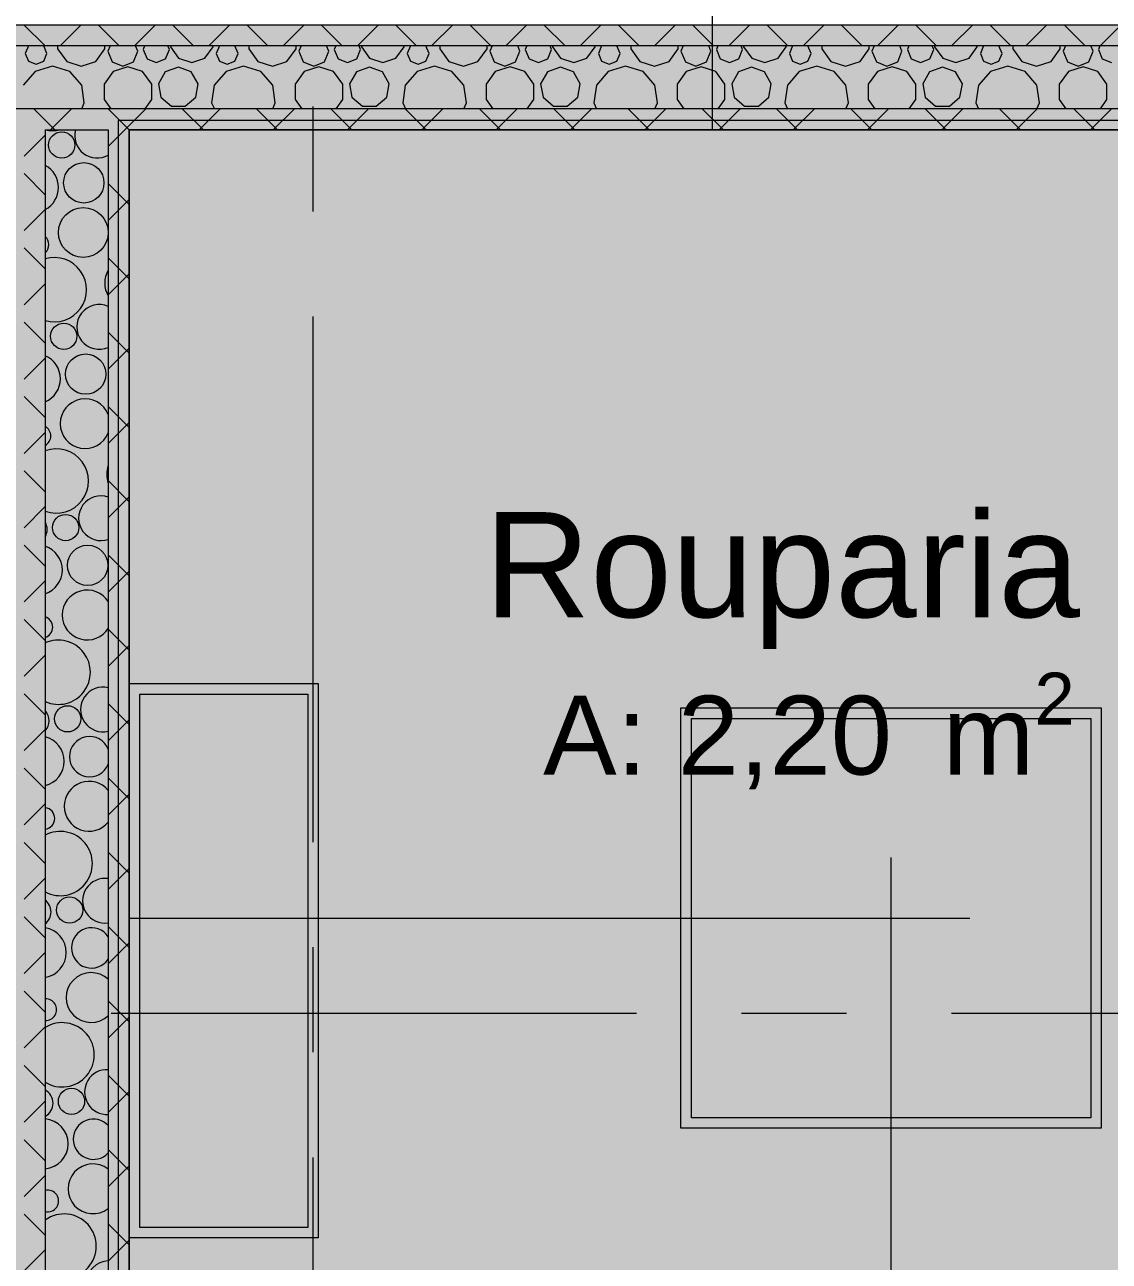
# Model space of a CAD drawing. Header units: metres. Extents: x -77 to -41.1, y -68 to -27.7.
# Drawn here: x -60.413 to -59.381, y -36.08 to -34.904 of the extents above; entities that cross this region are included whole.
import ezdxf

# ---------------------------------------------------------------- set-up
doc = ezdxf.new("R2010")
doc.units = ezdxf.units.M
doc.header["$MEASUREMENT"] = 0
doc.linetypes.add('AStair_dashed', pattern=[1.8, 0.8, -1])
doc.linetypes.add('Dot & Dashed', pattern=[0.6, 0.5, -0.05, 0, -0.05])
for name, color, linetype, lineweight in [('0_Caneta_No__99', 7, 'Continuous', 20), ('FORRO.EXEC_Caneta_No__241', 7, 'Continuous', 13), ('LAJES.EST_Caneta_No__241', 7, 'Continuous', 13), ('LAJES.EST_Caneta_No__96', 252, 'Continuous', 0), ('LUMINOTÉCNICA_Caneta_No__96', 252, 'Continuous', 0), ('PAREDE CONSTRUIR_Caneta_No__241', 7, 'Continuous', 13), ('PAREDE CONSTRUIR_Caneta_No__83', 84, 'Continuous', 0), ('PAREDE CONSTRUIR_Caneta_No__96', 252, 'Continuous', 0), ('Selos de Zona Archicad_Caneta_No__11', 7, 'Continuous', 5)]:
    doc.layers.add(name, color=color, linetype=linetype, lineweight=lineweight)
for name, color, linetype in [('COTAS FORRO.EXEC', 7, 'Continuous'), ('FORRO.EXEC', 7, 'Continuous'), ('LUMINOTÉCNICA', 7, 'Continuous'), ('PAREDE CONSTRUIR', 7, 'Continuous'), ('ZONA', 7, 'Continuous')]:
    doc.layers.add(name, color=color, linetype=linetype)
for name, color, linetype, lineweight, true_color in [('COTAS FORRO.EXEC_Caneta_No__25', 7, 'Continuous', 13, 0x982312), ('LAJES.EST_Caneta_No__18', 7, 'Continuous', 0, 0xdfdfdf), ('LAJES.EST_Caneta_No__254', 7, 'Continuous', 0, 0xd1c9ad), ('LUMINOTÉCNICA_Caneta_No__27', 7, 'Continuous', 0, 0xbd2d17), ('LUMINOTÉCNICA_Caneta_No__46', 7, 'Continuous', 0, 0xbf8f00), ('LUMINOTÉCNICA_Caneta_No__56', 7, 'Continuous', 0, 0xffe495), ('ZONA_Caneta_No__56', 7, 'Continuous', 0, 0xffe495)]:
    doc.layers.add(name, color=color, linetype=linetype, lineweight=lineweight, true_color=true_color)
doc.styles.add('GENERATED_STYLE_1', font='arial.ttf')
doc.dimstyles.new('GENERATED_STYLE__2', dxfattribs={"dimtxt": 0.1, "dimasz": 0.0475, "dimexe": 0.18, "dimexo": 0.1, "dimgap": 0, "dimtad": 1, "dimzin": 0, "dimdsep": 46, "dimtxsty": 'GENERATED_STYLE_1', "dimblk": 'ARROWHEAD_11', "dimblk1": 'ARROWHEAD_11', "dimblk2": 'ARROWHEAD_11', "dimcen": 0.09, "dimclrd": 256, "dimclre": 256, "dimclrt": 256, "dimadec": 0, "dimazin": 0, "dimtfac": 1, "dimtdec": 4, "dimtmove": 0, "dimatfit": 3, "dimfxl": 0, "dimtolj": 1, "dimtzin": 0, "dimarcsym": 0})
pattern_1 = [(45, (0, 0.5), (-0.159099, 0.159099), [0, -0.15, 0, -0.225]), (110, (0.5, 0.5), (0.21143084, 0.07695453), [0, -0.11, 0, -0.19])]
pattern_2 = [(45, (0, 0), (-0.03535534, 0.03535534), []), (135, (0, 0), (0.03535534, 0.03535534), [])]

# ---------------------------------------------------------------- blocks, each defined once
blk = doc.blocks.new('Rouparia_9_14_3', base_point=(-59.6669, -35.4814))
at = {"layer": 'Selos de Zona Archicad_Caneta_No__11', "color": 7, "lineweight": 5, "attachment_point": 2, "style": 'GENERATED_STYLE_1'}
for s, insert, char_height in [('\\A1;{\\pqc;\\pt0,0.55;\\fArial|b0|i0|c0|p0;\\W1.000000;Rouparia\\fArial|b0|i0|c0|p0;\\W1.000000;\\A1{\\H.66x;\\S^  ;}\\fArial|b0|i0|c0|p0;\\W1.000000;\\fArial|b0|i0|c0|p0;\\W1.000000;\\A1{\\H.66x;\\S^  ;}}', (-59.6669, -35.3675), 0.1), ('\\A1;{\\pqc;\\pt0,0.55;\\fArial|b0|i0|c0|p0;\\W1.000000;A: 2,20\\fArial|b0|i0|c0|p0;\\W1.000000;\\A1{\\H.66x;\\S^  ;}\\fArial|b0|i0|c0|p0;\\W1.000000; m\\fArial|b0|i0|c0|p0;\\W1.000000;\\A1{\\H.66x;\\S2^  ;}}', (-59.6669, -35.5203), 0.075)]:
    blk.add_mtext(s, dxfattribs=dict(at, insert=insert, char_height=char_height))
blk = doc.blocks.new('*X63')
at = {"layer": 'PAREDE CONSTRUIR_Caneta_No__96', "color": 252, "linetype": 'Continuous', "lineweight": 0}
for centre, radius in [((-60.3782, -35.0182), 0.0125), ((-60.3572, -35.0542), 0.0192), ((-60.3577, -35.1014), 0.0237), ((-60.3763, -35.2002), 0.0125), ((-60.3554, -35.2362), 0.0192), ((-60.3745, -35.3822), 0.0125), ((-60.3535, -35.4182), 0.0192), ((-60.3726, -35.5642), 0.0125), ((-60.3707, -35.7462), 0.0125), ((-60.3689, -35.9282), 0.0125)]:
    blk.add_circle(centre, radius, dxfattribs=at)
for centre, radius, start, end in [((-60.387, -34.9739), 0.0306, 257.4549, 282.5451), ((-60.3445, -35.0093), 0.0213, 164.7842, 299.7933), ((-60.4052, -35.0586), 0.0239, 298.3874, 61.6126), ((-60.4008, -35.113), 0.0103, 311.7553, 48.2447), ((-60.3852, -35.1559), 0.0306, 253.4253, 106.5747), ((-60.3134, -35.1496), 0.0239, 149.3154, 210.6846), ((-60.3426, -35.1913), 0.0213, 65.8115, 294.1885), ((-60.4034, -35.2406), 0.0239, 293.4353, 66.5647), ((-60.3559, -35.2834), 0.0237, 21.6937, 338.3063), ((-60.3989, -35.295), 0.0103, 299.1196, 60.8804), ((-60.3833, -35.3379), 0.0306, 249.7672, 110.2328), ((-60.3115, -35.3316), 0.0239, 159.6701, 200.3299), ((-60.3408, -35.3733), 0.0213, 71.1793, 288.8207), ((-60.4064, -35.384), 0.0143, 330.6872, 29.3128), ((-60.4015, -35.4226), 0.0239, 288.6626, 71.3374), ((-60.354, -35.4654), 0.0237, 31.7009, 328.2991), ((-60.3971, -35.477), 0.0103, 287.8976, 72.1024), ((-60.3815, -35.5199), 0.0306, 246.0208, 113.9792), ((-60.3389, -35.5553), 0.0213, 76.3804, 283.6196), ((-60.4045, -35.566), 0.0143, 317.9252, 42.0748), ((-60.3997, -35.6046), 0.0239, 284.021, 75.979), ((-60.3517, -35.6002), 0.0192, 22.1536, 337.8464), ((-60.3522, -35.6474), 0.0237, 39.4271, 320.5729), ((-60.3952, -35.659), 0.0103, 277.354, 82.646), ((-60.3796, -35.7019), 0.0306, 242.162, 117.838), ((-60.3371, -35.7373), 0.0213, 81.4691, 278.5309), ((-60.4027, -35.748), 0.0143, 307.7764, 52.2236), ((-60.3978, -35.7866), 0.0239, 279.4716, 80.5284), ((-60.3498, -35.7822), 0.0192, 33.9514, 326.0486), ((-60.3503, -35.8294), 0.0237, 46.0474, 313.9526), ((-60.3934, -35.841), 0.0103, 267.0584, 92.9416), ((-60.3778, -35.8839), 0.0306, 238.1604, 121.8396), ((-60.3352, -35.9193), 0.0213, 86.4907, 273.5093), ((-60.4008, -35.93), 0.0143, 298.8744, 61.1256), ((-60.396, -35.9686), 0.0239, 274.9819, 85.0181), ((-60.348, -35.9642), 0.0192, 42.8744, 317.1256), ((-60.3485, -36.0114), 0.0237, 51.9978, 308.0022), ((-60.3915, -36.023), 0.0103, 256.6655, 103.3345), ((-60.3759, -36.0659), 0.0306, 233.9768, 126.0232), ((-60.3333, -36.1013), 0.0213, 91.4854, 268.5146)]:
    blk.add_arc(centre, radius, start, end, dxfattribs=at)
blk = doc.blocks.new('*X122')
at = {"layer": 'PAREDE CONSTRUIR_Caneta_No__96', "color": 252, "linetype": 'Continuous', "lineweight": 0}
for p, q in [((-60.41, -34.9238), (-60.413, -34.9311)), ((-60.413, -34.9311), (-60.4099, -34.9384)), ((-60.3923, -34.9311), (-60.3953, -34.9238)), ((-60.3953, -34.9384), (-60.3923, -34.9311)), ((-60.3821, -34.9238), (-60.3821, -34.9267)), ((-60.3821, -34.9267), (-60.3735, -34.9386)), ((-60.3457, -34.9386), (-60.3371, -34.9267)), ((-60.3371, -34.9267), (-60.3371, -34.9238)), ((-60.3322, -34.9238), (-60.3344, -34.929)), ((-60.3344, -34.929), (-60.3302, -34.9391)), ((-60.31, -34.9391), (-60.3058, -34.929)), ((-60.3058, -34.929), (-60.3079, -34.9238)), ((-60.2993, -34.9238), (-60.3007, -34.9272)), ((-60.3007, -34.9272), (-60.297, -34.9361)), ((-60.2793, -34.9361), (-60.2756, -34.9272)), ((-60.2756, -34.9272), (-60.2771, -34.9238)), ((-60.2747, -34.9238), (-60.2747, -34.9249)), ((-60.2747, -34.9249), (-60.267, -34.9356)), ((-60.242, -34.9356), (-60.2342, -34.9249)), ((-60.2342, -34.9249), (-60.2342, -34.9238)), ((-60.2281, -34.9238), (-60.2311, -34.9311)), ((-60.2311, -34.9311), (-60.2281, -34.9384)), ((-60.2104, -34.9311), (-60.2135, -34.9238)), ((-60.2135, -34.9384), (-60.2104, -34.9311)), ((-60.2002, -34.9238), (-60.2002, -34.9267)), ((-60.2002, -34.9267), (-60.1916, -34.9386)), ((-60.1638, -34.9386), (-60.1552, -34.9267)), ((-60.1552, -34.9267), (-60.1552, -34.9238)), ((-60.1503, -34.9238), (-60.1525, -34.929)), ((-60.1525, -34.929), (-60.1483, -34.9391)), ((-60.1281, -34.9391), (-60.1239, -34.929)), ((-60.1239, -34.929), (-60.1261, -34.9238)), ((-60.1174, -34.9238), (-60.1188, -34.9272)), ((-60.1188, -34.9272), (-60.1152, -34.9361)), ((-60.0974, -34.9361), (-60.0938, -34.9272)), ((-60.0938, -34.9272), (-60.0952, -34.9238)), ((-60.0929, -34.9238), (-60.0929, -34.9249)), ((-60.0929, -34.9249), (-60.0851, -34.9356)), ((-60.0601, -34.9356), (-60.0524, -34.9249)), ((-60.0524, -34.9249), (-60.0524, -34.9238)), ((-60.0462, -34.9238), (-60.0493, -34.9311)), ((-60.0493, -34.9311), (-60.0462, -34.9384)), ((-60.0286, -34.9311), (-60.0316, -34.9238)), ((-60.0316, -34.9384), (-60.0286, -34.9311)), ((-60.0184, -34.9238), (-60.0184, -34.9267)), ((-60.0184, -34.9267), (-60.0098, -34.9386)), ((-59.982, -34.9386), (-59.9734, -34.9267)), ((-59.9734, -34.9267), (-59.9734, -34.9238)), ((-59.9685, -34.9238), (-59.9707, -34.929)), ((-59.9707, -34.929), (-59.9665, -34.9391)), ((-59.9463, -34.9391), (-59.9421, -34.929)), ((-59.9421, -34.929), (-59.9442, -34.9238)), ((-59.9356, -34.9238), (-59.937, -34.9272)), ((-59.937, -34.9272), (-59.9333, -34.9361)), ((-59.9156, -34.9361), (-59.9119, -34.9272)), ((-59.9119, -34.9272), (-59.9133, -34.9238)), ((-59.911, -34.9238), (-59.911, -34.9249)), ((-59.911, -34.9249), (-59.9033, -34.9356)), ((-59.8783, -34.9356), (-59.8705, -34.9249)), ((-59.8705, -34.9249), (-59.8705, -34.9238)), ((-59.8644, -34.9238), (-59.8674, -34.9311)), ((-59.8674, -34.9311), (-59.8644, -34.9384)), ((-59.8467, -34.9311), (-59.8498, -34.9238)), ((-59.8498, -34.9384), (-59.8467, -34.9311)), ((-59.8365, -34.9238), (-59.8365, -34.9267)), ((-59.8365, -34.9267), (-59.8279, -34.9386)), ((-59.8001, -34.9386), (-59.7915, -34.9267)), ((-59.7915, -34.9267), (-59.7915, -34.9238)), ((-59.7866, -34.9238), (-59.7888, -34.929)), ((-59.7888, -34.929), (-59.7846, -34.9391)), ((-59.7644, -34.9391), (-59.7602, -34.929)), ((-59.7602, -34.929), (-59.7624, -34.9238)), ((-59.7537, -34.9238), (-59.7551, -34.9272)), ((-59.7551, -34.9272), (-59.7515, -34.9361)), ((-59.7337, -34.9361), (-59.7301, -34.9272)), ((-59.7301, -34.9272), (-59.7315, -34.9238)), ((-59.7291, -34.9238), (-59.7291, -34.9249)), ((-59.7291, -34.9249), (-59.7214, -34.9356)), ((-59.6964, -34.9356), (-59.6887, -34.9249)), ((-59.6887, -34.9249), (-59.6887, -34.9238)), ((-59.6825, -34.9238), (-59.6856, -34.9311)), ((-59.6856, -34.9311), (-59.6825, -34.9384)), ((-59.6649, -34.9311), (-59.6679, -34.9238)), ((-59.6679, -34.9384), (-59.6649, -34.9311)), ((-59.6547, -34.9238), (-59.6547, -34.9267)), ((-59.6547, -34.9267), (-59.6461, -34.9386)), ((-59.6183, -34.9386), (-59.6097, -34.9267)), ((-59.6097, -34.9267), (-59.6097, -34.9238)), ((-59.6048, -34.9238), (-59.607, -34.929)), ((-59.607, -34.929), (-59.6028, -34.9391)), ((-59.5825, -34.9391), (-59.5784, -34.929)), ((-59.5784, -34.929), (-59.5805, -34.9238)), ((-59.5719, -34.9238), (-59.5733, -34.9272)), ((-59.5733, -34.9272), (-59.5696, -34.9361)), ((-59.5519, -34.9361), (-59.5482, -34.9272)), ((-59.5482, -34.9272), (-59.5496, -34.9238)), ((-59.5473, -34.9238), (-59.5473, -34.9249)), ((-59.5473, -34.9249), (-59.5396, -34.9356)), ((-59.5146, -34.9356), (-59.5068, -34.9249)), ((-59.5068, -34.9249), (-59.5068, -34.9238)), ((-59.5007, -34.9238), (-59.5037, -34.9311)), ((-59.5037, -34.9311), (-59.5007, -34.9384)), ((-59.483, -34.9311), (-59.4861, -34.9238)), ((-59.4861, -34.9384), (-59.483, -34.9311)), ((-59.4728, -34.9238), (-59.4728, -34.9267)), ((-59.4728, -34.9267), (-59.4642, -34.9386)), ((-59.4364, -34.9386), (-59.4278, -34.9267)), ((-59.4278, -34.9267), (-59.4278, -34.9238)), ((-59.4229, -34.9238), (-59.4251, -34.929)), ((-59.4251, -34.929), (-59.4209, -34.9391)), ((-59.4007, -34.9391), (-59.3965, -34.929)), ((-59.3965, -34.929), (-59.3987, -34.9238)), ((-59.39, -34.9238), (-59.3914, -34.9272)), ((-59.3914, -34.9272), (-59.3878, -34.9361)), ((-60.4099, -34.9384), (-60.4026, -34.9414)), ((-60.387, -34.9433), (-60.4036, -34.9481)), ((-60.4026, -34.9414), (-60.3953, -34.9384)), ((-60.3705, -34.9481), (-60.387, -34.9433)), ((-60.3735, -34.9386), (-60.3596, -34.9431)), ((-60.3596, -34.9431), (-60.3457, -34.9386)), ((-60.3302, -34.9391), (-60.3201, -34.9433)), ((-60.3152, -34.9438), (-60.3293, -34.9484)), ((-60.3201, -34.9433), (-60.31, -34.9391)), ((-60.3012, -34.9484), (-60.3152, -34.9438)), ((-60.297, -34.9361), (-60.2882, -34.9397)), ((-60.2882, -34.9397), (-60.2793, -34.9361)), ((-60.2672, -34.9441), (-60.2796, -34.9486)), ((-60.2549, -34.9486), (-60.2672, -34.9441)), ((-60.267, -34.9356), (-60.2545, -34.9396)), ((-60.2545, -34.9396), (-60.242, -34.9356)), ((-60.2281, -34.9384), (-60.2208, -34.9414)), ((-60.2052, -34.9433), (-60.2217, -34.9481)), ((-60.2208, -34.9414), (-60.2135, -34.9384)), ((-60.1886, -34.9481), (-60.2052, -34.9433)), ((-60.1916, -34.9386), (-60.1777, -34.9431)), ((-60.1777, -34.9431), (-60.1638, -34.9386)), ((-60.1483, -34.9391), (-60.1382, -34.9433)), ((-60.1334, -34.9438), (-60.1474, -34.9484)), ((-60.1382, -34.9433), (-60.1281, -34.9391)), ((-60.1194, -34.9484), (-60.1334, -34.9438)), ((-60.1152, -34.9361), (-60.1063, -34.9397)), ((-60.1063, -34.9397), (-60.0974, -34.9361)), ((-60.0854, -34.9441), (-60.0977, -34.9486)), ((-60.073, -34.9486), (-60.0854, -34.9441)), ((-60.0851, -34.9356), (-60.0726, -34.9396)), ((-60.0726, -34.9396), (-60.0601, -34.9356)), ((-60.0462, -34.9384), (-60.0389, -34.9414)), ((-60.0233, -34.9433), (-60.0399, -34.9481)), ((-60.0389, -34.9414), (-60.0316, -34.9384)), ((-60.0068, -34.9481), (-60.0233, -34.9433)), ((-60.0098, -34.9386), (-59.9959, -34.9431)), ((-59.9959, -34.9431), (-59.982, -34.9386)), ((-59.9665, -34.9391), (-59.9564, -34.9433)), ((-59.9515, -34.9438), (-59.9656, -34.9484)), ((-59.9564, -34.9433), (-59.9463, -34.9391)), ((-59.9375, -34.9484), (-59.9515, -34.9438)), ((-59.9333, -34.9361), (-59.9245, -34.9397)), ((-59.9245, -34.9397), (-59.9156, -34.9361)), ((-59.9035, -34.9441), (-59.9158, -34.9486)), ((-59.8912, -34.9486), (-59.9035, -34.9441)), ((-59.9033, -34.9356), (-59.8908, -34.9396)), ((-59.8908, -34.9396), (-59.8783, -34.9356)), ((-59.8644, -34.9384), (-59.8571, -34.9414)), ((-59.8415, -34.9433), (-59.858, -34.9481)), ((-59.8571, -34.9414), (-59.8498, -34.9384)), ((-59.8249, -34.9481), (-59.8415, -34.9433)), ((-59.8279, -34.9386), (-59.814, -34.9431)), ((-59.814, -34.9431), (-59.8001, -34.9386)), ((-59.7846, -34.9391), (-59.7745, -34.9433)), ((-59.7697, -34.9438), (-59.7837, -34.9484)), ((-59.7745, -34.9433), (-59.7644, -34.9391)), ((-59.7557, -34.9484), (-59.7697, -34.9438)), ((-59.7515, -34.9361), (-59.7426, -34.9397)), ((-59.7426, -34.9397), (-59.7337, -34.9361)), ((-59.7217, -34.9441), (-59.734, -34.9486)), ((-59.7093, -34.9486), (-59.7217, -34.9441)), ((-59.7214, -34.9356), (-59.7089, -34.9396)), ((-59.7089, -34.9396), (-59.6964, -34.9356)), ((-59.6825, -34.9384), (-59.6752, -34.9414)), ((-59.6596, -34.9433), (-59.6762, -34.9481)), ((-59.6752, -34.9414), (-59.6679, -34.9384)), ((-59.6431, -34.9481), (-59.6596, -34.9433)), ((-59.6461, -34.9386), (-59.6322, -34.9431)), ((-59.6322, -34.9431), (-59.6183, -34.9386)), ((-59.6028, -34.9391), (-59.5927, -34.9433)), ((-59.5878, -34.9438), (-59.6018, -34.9484)), ((-59.5927, -34.9433), (-59.5825, -34.9391)), ((-59.5738, -34.9484), (-59.5878, -34.9438)), ((-59.5696, -34.9361), (-59.5607, -34.9397)), ((-59.5607, -34.9397), (-59.5519, -34.9361)), ((-59.5398, -34.9441), (-59.5521, -34.9486)), ((-59.5275, -34.9486), (-59.5398, -34.9441)), ((-59.5396, -34.9356), (-59.5271, -34.9396)), ((-59.5271, -34.9396), (-59.5146, -34.9356)), ((-59.5007, -34.9384), (-59.4934, -34.9414)), ((-59.4778, -34.9433), (-59.4943, -34.9481)), ((-59.4934, -34.9414), (-59.4861, -34.9384)), ((-59.4612, -34.9481), (-59.4778, -34.9433)), ((-59.4642, -34.9386), (-59.4503, -34.9431)), ((-59.4503, -34.9431), (-59.4364, -34.9386)), ((-59.4209, -34.9391), (-59.4108, -34.9433)), ((-59.406, -34.9438), (-59.42, -34.9484)), ((-59.4108, -34.9433), (-59.4007, -34.9391)), ((-59.392, -34.9484), (-59.406, -34.9438)), ((-59.3878, -34.9361), (-59.3789, -34.9397)), ((-60.4036, -34.9481), (-60.4149, -34.9612)), ((-60.3592, -34.9612), (-60.3705, -34.9481)), ((-60.3293, -34.9484), (-60.3379, -34.9603)), ((-60.2926, -34.9603), (-60.3012, -34.9484)), ((-60.2796, -34.9486), (-60.2861, -34.9599)), ((-60.2483, -34.9599), (-60.2549, -34.9486)), ((-60.2217, -34.9481), (-60.233, -34.9612)), ((-60.1773, -34.9612), (-60.1886, -34.9481)), ((-60.1474, -34.9484), (-60.1561, -34.9603)), ((-60.1107, -34.9603), (-60.1194, -34.9484)), ((-60.0977, -34.9486), (-60.1043, -34.9599)), ((-60.0665, -34.9599), (-60.073, -34.9486)), ((-60.0399, -34.9481), (-60.0512, -34.9612)), ((-59.9955, -34.9612), (-60.0068, -34.9481)), ((-59.9656, -34.9484), (-59.9742, -34.9603)), ((-59.9288, -34.9603), (-59.9375, -34.9484)), ((-59.9158, -34.9486), (-59.9224, -34.9599)), ((-59.8846, -34.9599), (-59.8912, -34.9486)), ((-59.858, -34.9481), (-59.8693, -34.9612)), ((-59.8136, -34.9612), (-59.8249, -34.9481)), ((-59.7837, -34.9484), (-59.7924, -34.9603)), ((-59.747, -34.9603), (-59.7557, -34.9484)), ((-59.734, -34.9486), (-59.7405, -34.9599)), ((-59.7028, -34.9599), (-59.7093, -34.9486)), ((-59.6762, -34.9481), (-59.6874, -34.9612)), ((-59.6318, -34.9612), (-59.6431, -34.9481)), ((-59.6018, -34.9484), (-59.6105, -34.9603)), ((-59.5651, -34.9603), (-59.5738, -34.9484)), ((-59.5521, -34.9486), (-59.5587, -34.9599)), ((-59.5209, -34.9599), (-59.5275, -34.9486)), ((-59.4943, -34.9481), (-59.5056, -34.9612)), ((-59.4499, -34.9612), (-59.4612, -34.9481)), ((-59.42, -34.9484), (-59.4287, -34.9603)), ((-59.3833, -34.9603), (-59.392, -34.9484)), ((-60.3567, -34.9782), (-60.3592, -34.9612)), ((-60.3379, -34.9603), (-60.3379, -34.975)), ((-60.2926, -34.975), (-60.2926, -34.9603)), ((-60.2861, -34.9599), (-60.2838, -34.9728)), ((-60.2506, -34.9728), (-60.2483, -34.9599)), ((-60.233, -34.9612), (-60.2355, -34.9782)), ((-60.1749, -34.9782), (-60.1773, -34.9612)), ((-60.1561, -34.9603), (-60.1561, -34.975)), ((-60.1107, -34.975), (-60.1107, -34.9603)), ((-60.1043, -34.9599), (-60.102, -34.9728)), ((-60.0688, -34.9728), (-60.0665, -34.9599)), ((-60.0512, -34.9612), (-60.0536, -34.9782)), ((-59.993, -34.9782), (-59.9955, -34.9612)), ((-59.9742, -34.9603), (-59.9742, -34.975)), ((-59.9288, -34.975), (-59.9288, -34.9603)), ((-59.9224, -34.9599), (-59.9201, -34.9728)), ((-59.8869, -34.9728), (-59.8846, -34.9599)), ((-59.8693, -34.9612), (-59.8718, -34.9782)), ((-59.8112, -34.9782), (-59.8136, -34.9612)), ((-59.7924, -34.9603), (-59.7924, -34.975)), ((-59.747, -34.975), (-59.747, -34.9603)), ((-59.7405, -34.9599), (-59.7383, -34.9728)), ((-59.7051, -34.9728), (-59.7028, -34.9599)), ((-59.6874, -34.9612), (-59.6899, -34.9782)), ((-59.6293, -34.9782), (-59.6318, -34.9612)), ((-59.6105, -34.9603), (-59.6105, -34.975)), ((-59.5651, -34.975), (-59.5651, -34.9603)), ((-59.5587, -34.9599), (-59.5564, -34.9728)), ((-59.5232, -34.9728), (-59.5209, -34.9599)), ((-59.5056, -34.9612), (-59.508, -34.9782)), ((-59.4475, -34.9782), (-59.4499, -34.9612)), ((-59.4287, -34.9603), (-59.4287, -34.975)), ((-59.3833, -34.975), (-59.3833, -34.9603)), ((-60.3592, -34.9838), (-60.3567, -34.9782)), ((-60.3379, -34.975), (-60.3316, -34.9838)), ((-60.2989, -34.9838), (-60.2926, -34.975)), ((-60.2838, -34.9728), (-60.2738, -34.9813)), ((-60.2607, -34.9813), (-60.2506, -34.9728)), ((-60.2355, -34.9782), (-60.2329, -34.9838)), ((-60.1774, -34.9838), (-60.1749, -34.9782)), ((-60.1561, -34.975), (-60.1497, -34.9838)), ((-60.117, -34.9838), (-60.1107, -34.975)), ((-60.102, -34.9728), (-60.0919, -34.9813)), ((-60.0788, -34.9813), (-60.0688, -34.9728)), ((-60.0536, -34.9782), (-60.0511, -34.9838)), ((-59.9955, -34.9838), (-59.993, -34.9782)), ((-59.9742, -34.975), (-59.9679, -34.9838)), ((-59.9352, -34.9838), (-59.9288, -34.975)), ((-59.9201, -34.9728), (-59.9101, -34.9813)), ((-59.897, -34.9813), (-59.8869, -34.9728)), ((-59.8718, -34.9782), (-59.8692, -34.9838)), ((-59.8137, -34.9838), (-59.8112, -34.9782)), ((-59.7924, -34.975), (-59.786, -34.9838)), ((-59.7533, -34.9838), (-59.747, -34.975)), ((-59.7383, -34.9728), (-59.7282, -34.9813)), ((-59.7151, -34.9813), (-59.7051, -34.9728)), ((-59.6899, -34.9782), (-59.6874, -34.9838)), ((-59.6318, -34.9838), (-59.6293, -34.9782)), ((-59.6105, -34.975), (-59.6042, -34.9838)), ((-59.5715, -34.9838), (-59.5651, -34.975)), ((-59.5564, -34.9728), (-59.5464, -34.9813)), ((-59.5332, -34.9813), (-59.5232, -34.9728)), ((-59.508, -34.9782), (-59.5055, -34.9838)), ((-59.45, -34.9838), (-59.4475, -34.9782)), ((-59.4287, -34.975), (-59.4223, -34.9838)), ((-59.3896, -34.9838), (-59.3833, -34.975)), ((-60.2738, -34.9813), (-60.2607, -34.9813)), ((-60.0919, -34.9813), (-60.0788, -34.9813)), ((-59.9101, -34.9813), (-59.897, -34.9813)), ((-59.7282, -34.9813), (-59.7151, -34.9813)), ((-59.5464, -34.9813), (-59.5332, -34.9813))]:
    blk.add_line(p, q, dxfattribs=at)
blk = doc.blocks.new('*D264')
at = {"layer": 'COTAS FORRO.EXEC_Caneta_No__25', "linetype": 'Continuous', "lineweight": 13, "true_color": 0x982312}
for points in [[(-59.0305, -35.0038), (-59.0295, -35.0085), (-59.0268, -35.0126), (-59.0228, -35.0153), (-59.018, -35.0163), (-59.0132, -35.0153), (-59.0091, -35.0126), (-59.0064, -35.0085), (-59.0055, -35.0038), (-59.0064, -34.999), (-59.0091, -34.9949), (-59.0132, -34.9922), (-59.018, -34.9913), (-59.0228, -34.9922), (-59.0268, -34.9949), (-59.0295, -34.999)], [(-59.0305, -35.7538), (-59.0295, -35.7585), (-59.0268, -35.7626), (-59.0228, -35.7653), (-59.018, -35.7663), (-59.0132, -35.7653), (-59.0091, -35.7626), (-59.0064, -35.7585), (-59.0055, -35.7538), (-59.0064, -35.749), (-59.0091, -35.7449), (-59.0132, -35.7422), (-59.018, -35.7413), (-59.0228, -35.7422), (-59.0268, -35.7449), (-59.0295, -35.749)]]:
    blk.add_hatch(color=24, dxfattribs=at).paths.add_polyline_path(points)
at = {"layer": 'COTAS FORRO.EXEC_Caneta_No__25', "color": 24, "linetype": 'Continuous', "lineweight": 13, "true_color": 0x982312}
for p, q in [((-59.018, -34.9913), (-59.018, -34.9788)), ((-59.0305, -35.0038), (-59.118, -35.0038)), ((-58.9711, -35.0038), (-59.0055, -35.0038)), ((-59.018, -35.7413), (-59.018, -35.0163)), ((-59.0305, -35.7538), (-59.118, -35.7538)), ((-58.9711, -35.7538), (-59.0055, -35.7538))]:
    blk.add_line(p, q, dxfattribs=at)
for centre in [(-59.018, -35.0038), (-59.018, -35.7538)]:
    blk.add_circle(centre, 0.0125, dxfattribs=at)
at = {"layer": 'COTAS FORRO.EXEC_Caneta_No__25', "color": 24, "lineweight": 13, "true_color": 0x982312, "insert": (-59.038, -35.5122), "char_height": 0.1, "attachment_point": 7, "rotation": 90, "style": 'GENERATED_STYLE_1'}
blk.add_mtext('\\A1;{\\pql;\\fArial|b0|i0|c0|p0;\\W1.000000;0,75}', dxfattribs=at)
blk = doc.blocks.new('ARROWHEAD_11')
at = {"color": 0, "linetype": 'Continuous', "lineweight": 0}
blk.add_line((0, 0), (-1, 0), dxfattribs=at)
at = {"color": 0, "linetype": 'Continuous', "lineweight": 0, "const_width": 0.25, "flags": 128}
blk.add_lwpolyline([(-0.125, 0, 1), (0.125, 0, 1)], format="xyb", close=True, dxfattribs=at)
blk = doc.blocks.new('Fluorescent Lamp 26')
at = {"layer": 'LUMINOTÉCNICA_Caneta_No__27', "linetype": 'Continuous', "lineweight": 0, "true_color": 0xedc9c4}
blk.add_hatch(color=254, dxfattribs=at).paths.add_polyline_path([(0, 0), (0.4, 0), (0.4, 0.4), (0, 0.4)])
at = {"layer": 'LUMINOTÉCNICA_Caneta_No__27', "color": 22, "linetype": 'Continuous', "lineweight": 0, "true_color": 0xbd2d17}
for p, q in [((0.4, 0.4), (0, 0.4)), ((0, 0.4), (0, 0)), ((0.39, 0.39), (0.01, 0.39)), ((0.01, 0.39), (0.01, 0.01)), ((0.39, 0.01), (0.39, 0.39)), ((0.4, 0), (0.4, 0.4)), ((0, 0), (0.4, 0)), ((0.01, 0.01), (0.39, 0.01))]:
    blk.add_line(p, q, dxfattribs=at)
blk = doc.blocks.new('Fluorescent Lamp 26_6')
at = {"layer": 'LUMINOTÉCNICA_Caneta_No__56', "linetype": 'Continuous', "lineweight": 0, "true_color": 0xfef7e3}
blk.add_hatch(color=7, dxfattribs=at).paths.add_polyline_path([(0, 0), (0.5275, 0), (0.5275, 0.1799), (0, 0.1799)])
at = {"layer": 'LUMINOTÉCNICA_Caneta_No__46', "color": 42, "linetype": 'Continuous', "lineweight": 0, "true_color": 0xbf8f00}
for p, q in [((0.5275, 0.1799), (0, 0.1799)), ((0, 0.1799), (0, 0)), ((0.5275, 0), (0.5275, 0.1799)), ((0.5175, 0.1699), (0.01, 0.1699)), ((0.01, 0.1699), (0.01, 0.01)), ((0.5175, 0.01), (0.5175, 0.1699)), ((0, 0), (0.5275, 0)), ((0.01, 0.01), (0.5175, 0.01))]:
    blk.add_line(p, q, dxfattribs=at)

msp = doc.modelspace()

# ---------------------------------------------------------------- hatches: boundary and pattern name
at = {"layer": 'FORRO.EXEC', "linetype": 'Continuous', "lineweight": 0, "true_color": 0xfbfbfb}
msp.add_hatch(color=7, dxfattribs=at).paths.add_polyline_path([(-60.3139, -36.5038), (-58.8637, -36.5038), (-58.8637, -35.0038), (-60.3139, -35.0038)])
at = {"layer": 'LAJES.EST_Caneta_No__18', "linetype": 'Continuous', "lineweight": 0, "true_color": 0xdfdfdf}
h = msp.add_hatch(dxfattribs=at)
h.set_pattern_fill('Piso_Externo__0003', color=254, style=0, pattern_type=2)
h.set_pattern_definition([(45, (0, 0.6), (-0.1909188, 0.1909188), [0, -0.18, 0, -0.27]), (110, (0.6, 0.6), (0.253717, 0.09234544), [0, -0.132, 0, -0.228])])
h.paths.add_polyline_path([(-76.514, -65.1016), (-73.814, -65.1016, -0.414214), (-75.814, -67.1016), (-66.814, -67.1016, -0.414214), (-68.814, -65.1016), (-68.814, -62.301), (-68.814, -45.4002, -0.414214), (-66.514, -43.1002), (-65.914, -43.1002), (-65.914, -42.3002), (-66.514, -42.3002), (-66.514, -38.2041), (-65.114, -38.2041), (-65.114, -36.7038), (-66.514, -36.7038), (-66.514, -32.5997), (-65.114, -32.5997), (-56.714, -32.5997), (-53.814, -32.5997), (-44.014, -32.5997), (-44.014, -42.3002), (-53.814, -42.3002), (-53.814, -47.1002), (-44.014, -47.1002), (-44.014, -50.8516), (-45.6136, -50.8516), (-45.6136, -52.3506), (-44.014, -52.3506), (-44.014, -60.3006), (-48.9163, -60.3006), (-48.9163, -61.1006), (-44.3609, -61.1006), (-44.3609, -67.1016), (-44.014, -67.1016), (-41.514, -67.1016), (-41.514, -28.1016), (-41.714, -28.1016), (-41.714, -60.3006), (-43.014, -60.3006), (-43.014, -30.0016), (-66.514, -30.0016), (-66.514, -28.1016), (-76.514, -28.1016)])
h.paths.add_polyline_path([(-73.814, -45.1016), (-76.314, -45.1016), (-76.314, -43.0892), (-75.7984, -43.0908, -0.414214), (-73.8139, -45.0876)], flags=0)
h.paths.add_polyline_path([(-73.814, -45.5846, -0.009328), (-73.814, -45.6604)], flags=0)
h.paths.add_polyline_path([(-52.814, -46.3002), (-52.814, -43.1002), (-44.014, -43.1002), (-44.014, -46.3002)], flags=0)
h.paths.add_polyline_path([(-67.714, -34.1), (-76.314, -34.1), (-76.314, -32.5997), (-67.714, -32.5997)], flags=0)
at = {"layer": 'LAJES.EST_Caneta_No__254', "linetype": 'Continuous', "lineweight": 0, "true_color": 0xd1c9ad}
h = msp.add_hatch(dxfattribs=at)
h.set_pattern_fill('Haie_OD_0003', color=9, style=0, pattern_type=2)
h.set_pattern_definition(pattern_1)
h.paths.add_polyline_path([(-65.114, -47.1002), (-66.514, -47.1002), (-66.514, -60.3006), (-56.514, -60.3006), (-44.014, -60.3006), (-44.014, -56.6006), (-50.5957, -56.6006), (-50.5957, -54.2479), (-52.6157, -54.2479), (-52.6157, -52.5506), (-50.5957, -52.5506), (-45.6136, -52.5506), (-45.6136, -50.8516), (-44.014, -50.8516), (-44.014, -47.1002), (-53.814, -47.1002), (-53.814, -42.3002), (-44.014, -42.3002), (-44.014, -37.1002), (-51.174, -37.1002), (-51.174, -32.5997), (-53.814, -32.5997), (-56.714, -32.5997), (-58.7637, -32.5997), (-58.7637, -34.9038), (-63.464, -34.9038), (-63.464, -36.5038), (-65.114, -36.5038), (-65.114, -38.4037), (-63.464, -38.4037), (-63.464, -42.1002), (-65.114, -42.1002), (-65.114, -42.3002)])
h.paths.add_polyline_path([(-60.5596, -42.1002), (-60.5596, -38.4037), (-58.8637, -38.4037), (-58.8637, -42.1002)], flags=0)
h.paths.add_polyline_path([(-59.064, -48.7001), (-59.064, -47.3002), (-56.714, -47.3002), (-56.714, -48.7001)], flags=0)
at = {"layer": 'LAJES.EST_Caneta_No__96', "linetype": 'Continuous', "lineweight": 0}
h = msp.add_hatch(dxfattribs=at)
h.set_pattern_fill('Haie_OD_0003', color=252, style=0, pattern_type=2)
h.set_pattern_definition(pattern_1)
h.paths.add_polyline_path([(-66.514, -36.7038), (-65.114, -36.7038), (-65.114, -36.5038), (-63.464, -36.5038), (-63.464, -34.9038), (-58.8637, -34.9038), (-58.8637, -32.5997), (-66.514, -32.5997), (-66.514, -32.7997), (-66.514, -36.5038)])
at = {"layer": 'PAREDE CONSTRUIR_Caneta_No__83', "linetype": 'Continuous', "lineweight": 0}
h = msp.add_hatch(dxfattribs=at)
h.set_pattern_fill('Placomur_0003', color=84, style=0, pattern_type=2)
h.set_pattern_definition(pattern_2)
h.paths.add_polyline_path([(-63.444, -34.9238), (-58.7837, -34.9238), (-58.7837, -34.9038), (-63.444, -34.9038)])
h = msp.add_hatch(dxfattribs=at)
h.set_pattern_fill('Placomur_0003', color=84, style=0, pattern_type=2)
h.set_pattern_definition(pattern_2)
h.paths.add_polyline_path([(-63.364, -35.0038), (-58.8637, -35.0038), (-58.8637, -34.9838), (-63.364, -34.9838)])
h = msp.add_hatch(dxfattribs=at)
h.set_pattern_fill('Placomur_0003', color=84, style=0, pattern_type=2)
h.set_pattern_definition(pattern_2)
h.paths.add_polyline_path([(-60.4139, -35.0038), (-60.4139, -36.5038), (-60.3939, -36.5038), (-60.3939, -35.0038)])
h = msp.add_hatch(dxfattribs=at)
h.set_pattern_fill('Placomur_0003', color=84, style=0, pattern_type=2)
h.set_pattern_definition(pattern_2)
h.paths.add_polyline_path([(-60.3339, -35.0038), (-60.3339, -36.5038), (-60.3139, -36.5038), (-60.3139, -35.0038)])

# ---------------------------------------------------------------- linework, layer by layer
at = {"layer": '0_Caneta_No__99', "color": 7, "linetype": 'Dot & Dashed', "lineweight": 20}
for p, q in [((-60.1393, -27.9815), (-60.1393, -67.6566)), ((-41.4312, -35.8446), (-76.7059, -35.8446))]:
    msp.add_line(p, q, dxfattribs=at)
at = {"layer": 'FORRO.EXEC_Caneta_No__241', "color": 7, "linetype": 'Continuous', "lineweight": 13, "flags": 128}
msp.add_lwpolyline([(-60.3139, -36.5038), (-58.8637, -36.5038), (-58.8637, -35.0038), (-60.3139, -35.0038)], close=True, dxfattribs=at)
at = {"layer": 'LAJES.EST_Caneta_No__241', "color": 7, "linetype": 'Continuous', "lineweight": 13, "flags": 128}
msp.add_lwpolyline([(-63.464, -34.9038), (-58.8637, -34.9038)], dxfattribs=at)
at = {"layer": 'LUMINOTÉCNICA_Caneta_No__96', "color": 252, "linetype": 'AStair_dashed', "lineweight": 0}
for p, q in [((-59.7587, -35.0038), (-59.7587, -32.7997)), ((-59.5887, -36.4962), (-59.5887, -35.0038)), ((-60.3139, -35.7538), (-58.8637, -35.7538))]:
    msp.add_line(p, q, dxfattribs=at)
at = {"layer": 'PAREDE CONSTRUIR_Caneta_No__241', "color": 7, "linetype": 'Continuous', "lineweight": 13}
for p, q in [((-58.8437, -34.9238), (-63.384, -34.9238)), ((-58.8637, -34.9838), (-63.364, -34.9838)), ((-60.3939, -35.0038), (-60.3939, -36.5038)), ((-60.3339, -35.0038), (-60.3339, -36.5038))]:
    msp.add_line(p, q, dxfattribs=at)
at = {"layer": 'PAREDE CONSTRUIR_Caneta_No__241', "color": 7, "linetype": 'Continuous', "lineweight": 13, "flags": 128}
for points in [[(-60.3939, -35.0038), (-60.3339, -35.0038)], [(-60.3939, -35.0038), (-60.3339, -35.0038)], [(-60.3139, -36.5038), (-60.3139, -35.0038)], [(-60.3139, -35.0038), (-58.8637, -35.0038)]]:
    msp.add_lwpolyline(points, dxfattribs=at)
at = {"layer": 'ZONA_Caneta_No__56', "color": 41, "linetype": 'Continuous', "lineweight": 0, "true_color": 0xffe495, "flags": 128}
msp.add_lwpolyline([(-58.8637, -34.9948), (-60.3246, -34.9948), (-60.3246, -36.5038), (-58.8637, -36.5038)], close=True, dxfattribs=at)

# ---------------------------------------------------------------- block references
at = {"layer": 'LUMINOTÉCNICA', "color": 61, "linetype": 'Continuous', "lineweight": 0, "true_color": 0xeaffaa, "xscale": -1, "rotation": 90}
msp.add_blockref('Fluorescent Lamp 26_6', (-60.134, -35.5306), dxfattribs=at)
at = {"layer": 'LUMINOTÉCNICA', "color": 61, "linetype": 'Continuous', "lineweight": 0, "true_color": 0xeaffaa, "xscale": -1}
msp.add_blockref('Fluorescent Lamp 26', (-59.3888, -35.9538), dxfattribs=at)
at = {"layer": 'PAREDE CONSTRUIR', "color": 7, "lineweight": 13}
for name in ['*X122', '*X63']:
    msp.add_blockref(name, (0, 0), dxfattribs=at)
at = {"layer": 'ZONA', "color": 7, "linetype": 'Continuous', "lineweight": 0}
msp.add_blockref('Rouparia_9_14_3', (-59.6669, -35.4814), dxfattribs=at)

# ---------------------------------------------------------------- dimensions: what is measured, and where the dimension line sits
at = {"layer": 'COTAS FORRO.EXEC', "color": 24, "linetype": 'Continuous', "lineweight": 13, "true_color": 0x982312}
dim = msp.add_linear_dim(base=(-59.018, -35.0038), p1=(-59.205, -35.7538), p2=(-61.1138, -35.0038), angle=90, dimstyle='GENERATED_STYLE__2', dxfattribs=at)
dim.commit()
dim.dimension.update_dxf_attribs({"geometry": '*D264', "text_midpoint": (-59.088, -35.3828), "dimtype": 160, "text_rotation": 90})

doc.saveas('drawing.dxf')
